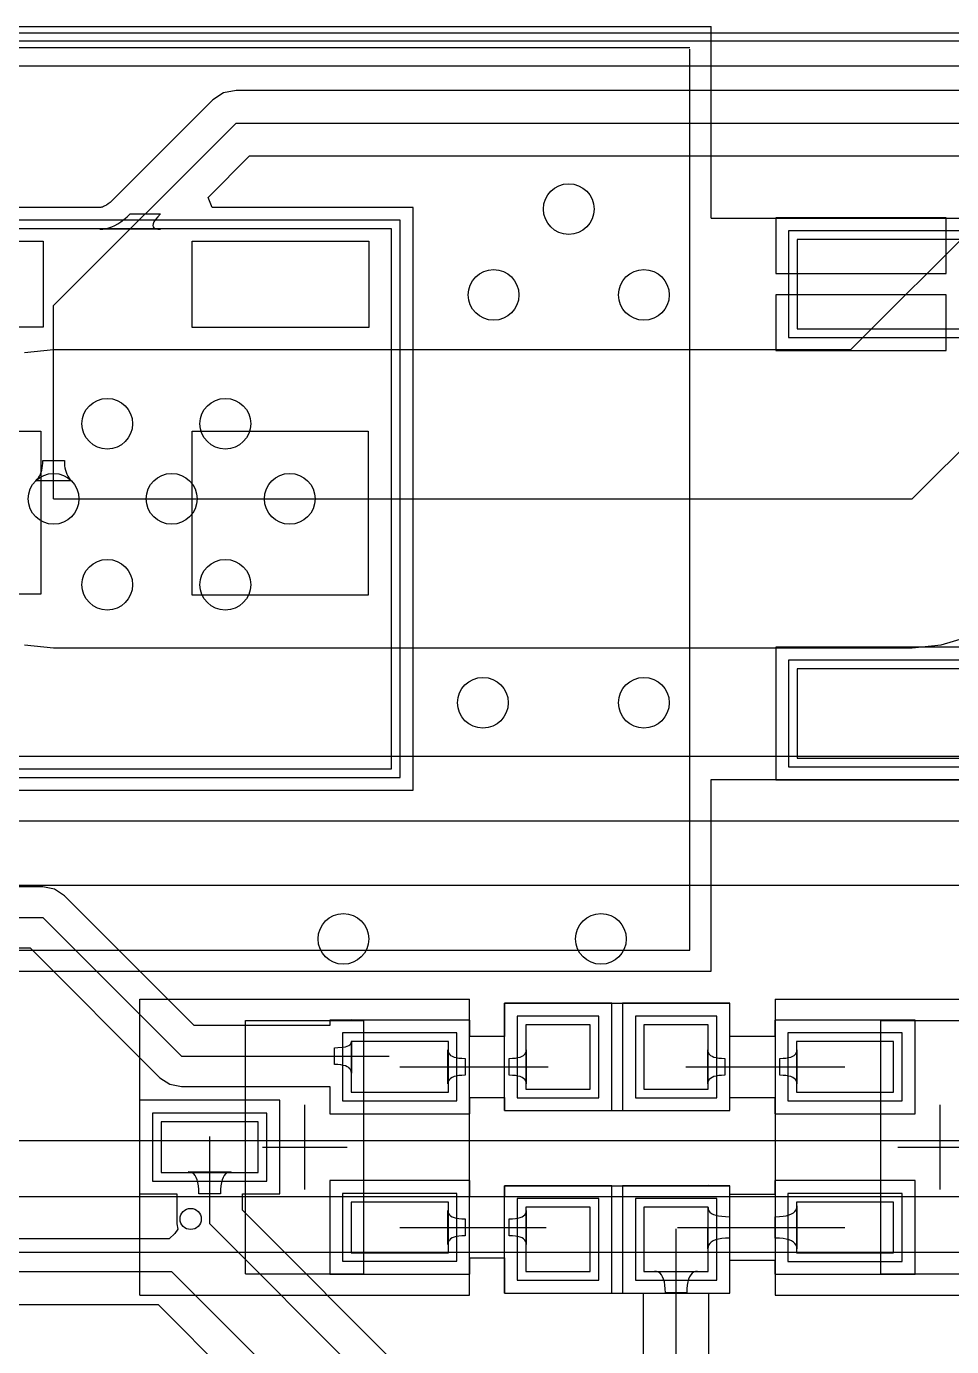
# Model space of a CAD drawing. Header units: millimetres. Extents: x 45 to 153, y 65 to 102.
# Drawn here: x 85.91 to 96.86, y 86.11 to 101.73 of the extents above; entities that cross this region are included whole.
import ezdxf

# ---------------------------------------------------------------- set-up
doc = ezdxf.new("R2010")
doc.units = ezdxf.units.MM
for name, color, linetype in [('BottomLayer', 5, 'Continuous'), ('BottomOverlay', 54, 'Continuous'), ('KeepOutLayer', 6, 'Continuous'), ('Mechanical1', 6, 'Continuous'), ('Mechanical13', 56, 'Continuous'), ('Mechanical15', 56, 'Continuous'), ('Mechanical4', 56, 'Continuous'), ('MultiLayer', 9, 'Continuous'), ('TopLayer', 1, 'Continuous'), ('TopOverlay', 2, 'Continuous'), ('TopPaste', 8, 'Continuous'), ('TopSolder', 216, 'Continuous')]:
    doc.layers.add(name, color=color, linetype=linetype)

# ---------------------------------------------------------------- blocks, each defined once
blk = doc.blocks.new('IRL2203_1')
at = {"layer": 'Mechanical1'}
for p, q in [((-2.8, 12.82), (-2.8, 3.16)), ((7.88, 12.82), (7.88, 3.16))]:
    blk.add_line(p, q, dxfattribs=at)
at = {"layer": 'Mechanical4'}
for p, q in [((-0.91, 14.94), (5.99, 14.94)), ((-0.91, 14.94), (-0.91, 13.07)), ((5.99, 14.94), (5.99, 13.07)), ((-3.05, 13.07), (-3.05, 2.91)), ((-3.05, 13.07), (-0.91, 13.07)), ((8.13, 13.07), (5.99, 13.07)), ((8.13, 13.07), (8.13, 2.91)), ((-3.05, 2.91), (-0.78, 2.91)), ((-0.78, 2.91), (-0.78, -2.14)), ((5.86, 2.91), (5.86, -2.14)), ((5.86, 2.91), (8.13, 2.91)), ((5.86, -2.14), (-0.78, -2.14))]:
    blk.add_line(p, q, dxfattribs=at)
at = {"layer": 'TopLayer'}
for p, q in [((-0.655, 14.69), (-0.655, 6.69)), ((5.735, 14.69), (-0.655, 14.69)), ((5.735, 6.69), (5.735, 14.69)), ((-0.655, 6.69), (5.735, 6.69)), ((-0.53, 1.89), (-0.53, -1.89)), ((0.53, 1.89), (-0.53, 1.89)), ((0.53, -1.89), (0.53, 1.89)), ((4.55, 1.89), (4.55, -1.89)), ((5.61, 1.89), (4.55, 1.89)), ((5.61, -1.89), (5.61, 1.89)), ((-0.53, -1.89), (0.53, -1.89)), ((4.55, -1.89), (5.61, -1.89))]:
    blk.add_line(p, q, dxfattribs=at)
at = {"layer": 'TopOverlay'}
blk.add_line((-2.8, 3.16), (7.86, 3.16), dxfattribs=at)
blk.add_circle((-1.51, -0.4), 0.25, dxfattribs=at)
at = {"layer": 'TopPaste'}
for p, q in [((-0.655, 14.69), (-0.655, 6.69)), ((5.735, 14.69), (-0.655, 14.69)), ((4.577, 14.689), (4.577, 14.55)), ((5.59, 14.689), (4.577, 14.689)), ((5.59, 14.55), (5.59, 14.689)), ((5.735, 6.69), (5.735, 14.69)), ((1.428, 14.599), (1.428, 14.55)), ((3.34, 14.599), (1.428, 14.599)), ((1.428, 14.55), (3.34, 14.55)), ((3.34, 14.55), (3.34, 14.599)), ((4.577, 14.55), (5.59, 14.55)), ((1.412, 10.842), (1.412, 11.8)), ((1.412, 11.8), (3.34, 11.8)), ((3.34, 11.8), (3.34, 10.842)), ((4.572, 10.815), (4.572, 11.8)), ((4.572, 11.8), (5.59, 11.8)), ((5.59, 11.8), (5.59, 10.815)), ((3.34, 10.842), (1.412, 10.842)), ((5.59, 10.815), (4.572, 10.815)), ((1.402, 6.968), (1.402, 9.05)), ((1.402, 9.05), (3.34, 9.05)), ((3.34, 9.05), (3.34, 6.968)), ((4.566, 6.958), (4.566, 9.05)), ((4.566, 9.05), (5.59, 9.05)), ((5.59, 9.05), (5.59, 6.958)), ((3.34, 6.968), (1.402, 6.968)), ((5.59, 6.958), (4.566, 6.958)), ((-0.655, 6.69), (5.735, 6.69)), ((-0.53, 1.89), (-0.53, -1.89)), ((0.53, 1.89), (-0.53, 1.89)), ((0.53, -1.89), (0.53, 1.89)), ((4.55, 1.89), (4.55, -1.89)), ((5.61, 1.89), (4.55, 1.89)), ((5.61, -1.89), (5.61, 1.89)), ((-0.53, -1.89), (0.53, -1.89)), ((4.55, -1.89), (5.61, -1.89))]:
    blk.add_line(p, q, dxfattribs=at)
at = {"layer": 'TopSolder'}
for p, q in [((-0.757, 14.792), (-0.757, 6.588)), ((5.837, 14.792), (-0.757, 14.792)), ((5.837, 6.588), (5.837, 14.792)), ((-0.757, 6.588), (5.837, 6.588)), ((-0.632, 1.992), (-0.632, -1.992)), ((0.632, 1.992), (-0.632, 1.992)), ((0.632, -1.992), (0.632, 1.992)), ((4.448, 1.992), (4.448, -1.992)), ((5.712, 1.992), (4.448, 1.992)), ((5.712, -1.992), (5.712, 1.992)), ((-0.632, -1.992), (0.632, -1.992)), ((4.448, -1.992), (5.712, -1.992))]:
    blk.add_line(p, q, dxfattribs=at)
blk = doc.blocks.new('_8050_8')
at = {"layer": 'Mechanical13'}
for p, q in [((-0.624, 1.424), (-0.624, -1.576)), ((0.776, 1.424), (-0.624, 1.424)), ((0.776, 1.424), (0.776, -1.576)), ((0.776, -1.576), (-0.624, -1.576))]:
    blk.add_line(p, q, dxfattribs=at)
at = {"layer": 'Mechanical15'}
for p, q in [((-1.874, 1.674), (-1.874, -1.826)), ((2.026, 1.674), (-1.874, 1.674)), ((2.026, 1.674), (2.026, -1.826)), ((0.076, 0.424), (0.076, -0.576)), ((0.576, -0.076), (-0.424, -0.076)), ((2.026, -1.826), (-1.874, -1.826))]:
    blk.add_line(p, q, dxfattribs=at)
at = {"layer": 'TopLayer'}
for p, q in [((-0.474, 1.174), (-1.624, 1.174)), ((-1.624, 1.174), (-1.624, 0.574)), ((-0.474, 0.574), (-0.474, 1.174)), ((-1.624, 0.574), (-0.474, 0.574)), ((1.776, 0.224), (0.626, 0.224)), ((0.626, 0.224), (0.626, -0.376)), ((1.776, -0.376), (1.776, 0.224)), ((0.626, -0.376), (1.776, -0.376)), ((-0.474, -0.726), (-1.624, -0.726)), ((-1.624, -0.726), (-1.624, -1.326)), ((-0.474, -1.326), (-0.474, -0.726)), ((-1.624, -1.326), (-0.474, -1.326))]:
    blk.add_line(p, q, dxfattribs=at)
at = {"layer": 'TopOverlay'}
for p, q in [((0.776, 1.424), (-0.124, 1.424)), ((0.776, 1.424), (0.776, 0.624)), ((0.776, -0.776), (0.776, -1.576)), ((0.776, -1.576), (-0.124, -1.576))]:
    blk.add_line(p, q, dxfattribs=at)
blk.add_circle((1.426, 0.774), 0.125, dxfattribs=at)
at = {"layer": 'TopPaste'}
for p, q in [((-0.474, 1.174), (-1.624, 1.174)), ((-1.624, 1.174), (-1.624, 0.574)), ((-0.474, 0.574), (-0.474, 1.174)), ((-1.624, 0.574), (-0.474, 0.574)), ((1.776, 0.224), (0.626, 0.224)), ((0.626, 0.224), (0.626, -0.376)), ((1.776, -0.376), (1.776, 0.224)), ((0.626, -0.376), (1.776, -0.376)), ((-0.474, -0.726), (-1.624, -0.726)), ((-1.624, -0.726), (-1.624, -1.326)), ((-0.474, -1.326), (-0.474, -0.726)), ((-1.624, -1.326), (-0.474, -1.326))]:
    blk.add_line(p, q, dxfattribs=at)
at = {"layer": 'TopSolder'}
for p, q in [((-0.372, 1.275), (-1.725, 1.275)), ((-1.725, 1.275), (-1.725, 0.472)), ((-0.372, 0.472), (-0.372, 1.275)), ((-1.725, 0.472), (-0.372, 0.472)), ((1.878, 0.325), (0.525, 0.325)), ((0.525, 0.325), (0.525, -0.478)), ((1.878, -0.478), (1.878, 0.325)), ((-0.372, -0.625), (-1.725, -0.625)), ((-1.725, -0.625), (-1.725, -1.428)), ((-0.372, -1.428), (-0.372, -0.625)), ((0.525, -0.478), (1.878, -0.478)), ((-1.725, -1.428), (-0.372, -1.428))]:
    blk.add_line(p, q, dxfattribs=at)
blk = doc.blocks.new('_8050_9')
at = {"layer": 'Mechanical13'}
for p, q in [((-0.624, -1.576), (-0.624, 1.424)), ((-0.624, 1.424), (0.776, 1.424)), ((0.776, -1.576), (0.776, 1.424)), ((-0.624, -1.576), (0.776, -1.576))]:
    blk.add_line(p, q, dxfattribs=at)
at = {"layer": 'Mechanical15'}
for p, q in [((-1.874, 1.674), (-1.874, -1.826)), ((-1.874, 1.674), (2.026, 1.674)), ((2.026, -1.826), (2.026, 1.674)), ((0.076, -0.576), (0.076, 0.424)), ((-0.424, -0.076), (0.576, -0.076)), ((-1.874, -1.826), (2.026, -1.826))]:
    blk.add_line(p, q, dxfattribs=at)
at = {"layer": 'TopLayer'}
for p, q in [((-0.474, 1.174), (-1.624, 1.174)), ((-1.624, 1.174), (-1.624, 0.574)), ((-0.474, 0.574), (-0.474, 1.174)), ((-1.624, 0.574), (-0.474, 0.574)), ((1.776, 0.224), (0.626, 0.224)), ((0.626, 0.224), (0.626, -0.376)), ((1.776, -0.376), (1.776, 0.224)), ((0.626, -0.376), (1.776, -0.376)), ((-0.474, -0.726), (-1.624, -0.726)), ((-1.624, -0.726), (-1.624, -1.326)), ((-0.474, -1.326), (-0.474, -0.726)), ((-1.624, -1.326), (-0.474, -1.326))]:
    blk.add_line(p, q, dxfattribs=at)
at = {"layer": 'TopOverlay'}
for p, q in [((-0.124, 1.424), (0.776, 1.424)), ((0.776, 0.624), (0.776, 1.424)), ((0.776, -1.576), (0.776, -0.776)), ((-0.124, -1.576), (0.776, -1.576))]:
    blk.add_line(p, q, dxfattribs=at)
blk.add_circle((1.426, 0.774), 0.125, dxfattribs=at)
at = {"layer": 'TopPaste'}
for p, q in [((-0.474, 1.174), (-1.624, 1.174)), ((-1.624, 1.174), (-1.624, 0.574)), ((-0.474, 0.574), (-0.474, 1.174)), ((-1.624, 0.574), (-0.474, 0.574)), ((1.776, 0.224), (0.626, 0.224)), ((0.626, 0.224), (0.626, -0.376)), ((1.776, -0.376), (1.776, 0.224)), ((0.626, -0.376), (1.776, -0.376)), ((-0.474, -0.726), (-1.624, -0.726)), ((-1.624, -0.726), (-1.624, -1.326)), ((-0.474, -1.326), (-0.474, -0.726)), ((-1.624, -1.326), (-0.474, -1.326))]:
    blk.add_line(p, q, dxfattribs=at)
at = {"layer": 'TopSolder'}
for p, q in [((-0.372, 1.275), (-1.725, 1.275)), ((-1.725, 1.275), (-1.725, 0.472)), ((-0.372, 0.472), (-0.372, 1.275)), ((-1.725, 0.472), (-0.372, 0.472)), ((1.878, 0.325), (0.525, 0.325)), ((0.525, 0.325), (0.525, -0.478)), ((1.878, -0.478), (1.878, 0.325)), ((-0.372, -0.625), (-1.725, -0.625)), ((-1.725, -0.625), (-1.725, -1.428)), ((-0.372, -1.428), (-0.372, -0.625)), ((0.525, -0.478), (1.878, -0.478)), ((-1.725, -1.428), (-0.372, -1.428))]:
    blk.add_line(p, q, dxfattribs=at)
blk = doc.blocks.new('R0603_21')
at = {"layer": 'TopLayer'}
for p, q in [((-1.079, 0.381), (-1.079, -0.381)), ((-0.317, 0.381), (-1.079, 0.381)), ((-0.317, -0.381), (-0.317, 0.381)), ((0.317, 0.381), (0.317, -0.381)), ((1.079, 0.381), (0.317, 0.381)), ((1.079, -0.381), (1.079, 0.381)), ((-1.079, -0.381), (-0.317, -0.381)), ((0.317, -0.381), (1.079, -0.381))]:
    blk.add_line(p, q, dxfattribs=at)
at = {"layer": 'TopOverlay'}
for p, q in [((-1.333, -0.635), (-1.333, 0.635)), ((-1.333, 0.635), (1.333, 0.635)), ((1.333, -0.635), (1.333, 0.635)), ((-1.333, -0.635), (1.333, -0.635))]:
    blk.add_line(p, q, dxfattribs=at)
at = {"layer": 'TopPaste'}
for p, q in [((-1.079, 0.381), (-1.079, -0.381)), ((-0.317, 0.381), (-1.079, 0.381)), ((-0.317, -0.381), (-0.317, 0.381)), ((0.317, 0.381), (0.317, -0.381)), ((1.079, 0.381), (0.317, 0.381)), ((1.079, -0.381), (1.079, 0.381)), ((-1.079, -0.381), (-0.317, -0.381)), ((0.317, -0.381), (1.079, -0.381))]:
    blk.add_line(p, q, dxfattribs=at)
at = {"layer": 'TopSolder'}
for p, q in [((-1.181, 0.483), (-1.181, -0.483)), ((-0.216, 0.483), (-1.181, 0.483)), ((-0.216, -0.483), (-0.216, 0.483)), ((0.216, 0.483), (0.216, -0.483)), ((1.181, 0.483), (0.216, 0.483)), ((1.181, -0.483), (1.181, 0.483)), ((-1.181, -0.483), (-0.216, -0.483)), ((0.216, -0.483), (1.181, -0.483))]:
    blk.add_line(p, q, dxfattribs=at)
blk = doc.blocks.new('R0603_25')
at = {"layer": 'TopLayer'}
for p, q in [((-1.079, 0.381), (-1.079, -0.381)), ((-0.317, 0.381), (-1.079, 0.381)), ((-0.317, -0.381), (-0.317, 0.381)), ((0.317, 0.381), (0.317, -0.381)), ((1.079, 0.381), (0.317, 0.381)), ((1.079, -0.381), (1.079, 0.381)), ((-1.079, -0.381), (-0.317, -0.381)), ((0.317, -0.381), (1.079, -0.381))]:
    blk.add_line(p, q, dxfattribs=at)
at = {"layer": 'TopOverlay'}
for p, q in [((-1.333, 0.635), (-1.333, -0.635)), ((1.333, 0.635), (-1.333, 0.635)), ((1.333, 0.635), (1.333, -0.635)), ((1.333, -0.635), (-1.333, -0.635))]:
    blk.add_line(p, q, dxfattribs=at)
at = {"layer": 'TopPaste'}
for p, q in [((-1.079, 0.381), (-1.079, -0.381)), ((-0.317, 0.381), (-1.079, 0.381)), ((-0.317, -0.381), (-0.317, 0.381)), ((0.317, 0.381), (0.317, -0.381)), ((1.079, 0.381), (0.317, 0.381)), ((1.079, -0.381), (1.079, 0.381)), ((-1.079, -0.381), (-0.317, -0.381)), ((0.317, -0.381), (1.079, -0.381))]:
    blk.add_line(p, q, dxfattribs=at)
at = {"layer": 'TopSolder'}
for p, q in [((-1.181, 0.483), (-1.181, -0.483)), ((-0.216, 0.483), (-1.181, 0.483)), ((-0.216, -0.483), (-0.216, 0.483)), ((0.216, 0.483), (0.216, -0.483)), ((1.181, 0.483), (0.216, 0.483)), ((1.181, -0.483), (1.181, 0.483)), ((-1.181, -0.483), (-0.216, -0.483)), ((0.216, -0.483), (1.181, -0.483))]:
    blk.add_line(p, q, dxfattribs=at)
blk = doc.blocks.new('18650_SMT_B_66')
at = {"layer": 'BottomOverlay'}
blk.add_line((69.985, -11.58), (-7.015, -11.58), dxfattribs=at)

msp = doc.modelspace()

# ---------------------------------------------------------------- linework, layer by layer
at = {"layer": 'BottomLayer'}
for p, q in [((48.811, 101.262), (146.747, 101.262)), ((97.941, 100.179), (95.663, 97.901)), ((96.393, 96.139), (99.187, 98.933)), ((86.233, 97.901), (85.889, 97.868)), ((95.663, 97.901), (86.233, 97.901)), ((86.233, 96.139), (87.63, 96.139)), ((87.63, 96.139), (89.027, 96.139)), ((89.027, 96.139), (96.393, 96.139)), ((96.737, 94.41), (97.067, 94.511)), ((85.889, 94.41), (86.233, 94.377)), ((86.233, 94.377), (96.393, 94.377)), ((96.393, 94.377), (96.737, 94.41)), ((109.347, 93.09), (74.737, 93.09)), ((74.422, 92.329), (104.902, 92.329)), ((74.422, 91.568), (109.032, 91.568)), ((104.775, 88.544), (78.74, 88.544)), ((78.74, 87.884), (104.775, 87.884)), ((79.33, 87.224), (104.502, 87.224))]:
    msp.add_line(p, q, dxfattribs=at)
for centre in [(92.329, 99.568), (91.44, 98.552), (93.218, 98.552), (86.868, 97.028), (88.265, 97.028), (86.233, 96.139), (87.63, 96.139), (89.027, 96.139), (86.868, 95.123), (88.265, 95.123), (91.313, 93.726), (93.218, 93.726), (89.662, 90.932), (92.71, 90.932)]:
    msp.add_circle(centre, 0.3, dxfattribs=at)
at = {"layer": 'KeepOutLayer'}
msp.add_line((47.904, 101.651), (147.876, 101.651), dxfattribs=at)
at = {"layer": 'MultiLayer'}
for centre in [(92.329, 99.568), (91.44, 98.552), (93.218, 98.552), (86.868, 97.028), (88.265, 97.028), (86.233, 96.139), (87.63, 96.139), (89.027, 96.139), (86.868, 95.123), (88.265, 95.123), (91.313, 93.726), (93.218, 93.726), (89.662, 90.932), (92.71, 90.932)]:
    msp.add_circle(centre, 0.3, dxfattribs=at)
at = {"layer": 'TopLayer'}
for p, q in [((48.811, 101.262), (146.747, 101.262)), ((88.243, 100.943), (88.117, 100.859)), ((88.392, 100.972), (88.243, 100.943)), ((102.616, 100.972), (88.392, 100.972)), ((88.117, 100.859), (86.915, 99.656)), ((86.233, 98.425), (88.392, 100.584)), ((88.392, 100.584), (102.616, 100.584)), ((88.063, 99.705), (88.553, 100.196)), ((88.553, 100.196), (100.965, 100.196)), ((88.111, 99.588), (88.063, 99.705)), ((86.791, 99.588), (81.979, 99.588)), ((86.799, 99.589), (86.791, 99.588)), ((86.81, 99.592), (86.799, 99.589)), ((86.824, 99.597), (86.81, 99.592)), ((86.841, 99.605), (86.824, 99.597)), ((86.859, 99.615), (86.841, 99.605)), ((86.88, 99.629), (86.859, 99.615)), ((86.904, 99.647), (86.88, 99.629)), ((86.915, 99.656), (86.904, 99.647)), ((87.102, 99.476), (87.139, 99.511)), ((87.139, 99.511), (87.498, 99.511)), ((87.498, 99.511), (87.465, 99.476)), ((90.487, 99.588), (88.111, 99.588)), ((90.487, 92.69), (90.487, 99.588)), ((86.886, 99.344), (86.922, 99.357)), ((86.922, 99.357), (86.958, 99.374)), ((86.958, 99.374), (86.994, 99.394)), ((86.994, 99.394), (87.03, 99.417)), ((87.03, 99.417), (87.066, 99.445)), ((87.066, 99.445), (87.102, 99.476)), ((87.41, 99.394), (87.407, 99.374)), ((87.407, 99.374), (87.41, 99.357)), ((87.421, 99.417), (87.41, 99.394)), ((87.41, 99.357), (87.421, 99.344)), ((87.44, 99.445), (87.421, 99.417)), ((87.465, 99.476), (87.44, 99.445)), ((96.796, 99.463), (94.779, 99.463)), ((94.779, 99.463), (94.779, 98.806)), ((96.796, 98.806), (96.796, 99.463)), ((86.78, 99.328), (86.815, 99.33)), ((87.498, 99.328), (86.78, 99.328)), ((86.815, 99.33), (86.851, 99.335)), ((86.851, 99.335), (86.886, 99.344)), ((87.421, 99.344), (87.44, 99.335)), ((87.44, 99.335), (87.465, 99.33)), ((87.465, 99.33), (87.498, 99.328)), ((94.779, 98.806), (96.796, 98.806)), ((86.233, 96.139), (86.233, 98.425)), ((96.796, 98.552), (94.779, 98.552)), ((94.779, 98.552), (94.779, 97.895)), ((96.796, 97.895), (96.796, 98.552)), ((94.779, 97.895), (96.796, 97.895)), ((86.103, 96.531), (86.105, 96.56)), ((86.105, 96.56), (86.106, 96.591)), ((86.106, 96.591), (86.36, 96.591)), ((86.36, 96.591), (86.361, 96.56)), ((86.361, 96.56), (86.363, 96.531)), ((86.039, 96.37), (86.053, 96.389)), ((86.053, 96.389), (86.065, 96.409)), ((86.065, 96.409), (86.076, 96.43)), ((86.076, 96.43), (86.085, 96.453)), ((86.085, 96.453), (86.093, 96.478)), ((86.093, 96.478), (86.099, 96.504)), ((86.099, 96.504), (86.103, 96.531)), ((86.363, 96.531), (86.367, 96.504)), ((86.367, 96.504), (86.373, 96.478)), ((86.373, 96.478), (86.381, 96.453)), ((86.381, 96.453), (86.39, 96.43)), ((86.39, 96.43), (86.401, 96.409)), ((86.401, 96.409), (86.413, 96.389)), ((86.413, 96.389), (86.427, 96.37)), ((86.023, 96.353), (86.039, 96.37)), ((86.443, 96.353), (86.023, 96.353)), ((86.427, 96.37), (86.443, 96.353)), ((99.067, 94.383), (94.779, 94.383)), ((94.779, 94.383), (94.779, 92.815)), ((94.779, 92.815), (99.067, 92.815)), ((81.979, 92.69), (90.487, 92.69)), ((86.106, 91.547), (82.296, 91.547)), ((86.244, 91.519), (86.106, 91.547)), ((86.361, 91.441), (86.244, 91.519)), ((87.896, 89.906), (86.361, 91.441)), ((82.296, 91.186), (86.106, 91.186)), ((86.106, 91.186), (87.747, 89.545)), ((82.446, 90.825), (85.956, 90.825)), ((85.956, 90.825), (87.492, 89.29)), ((92.837, 90.17), (91.567, 90.17)), ((91.567, 90.17), (91.567, 89.779)), ((92.837, 88.9), (92.837, 90.17)), ((94.234, 90.17), (92.964, 90.17)), ((92.964, 90.17), (92.964, 88.9)), ((94.234, 89.779), (94.234, 90.17)), ((89.501, 89.906), (87.896, 89.906)), ((89.748, 89.972), (89.501, 89.972)), ((89.501, 89.972), (89.501, 89.906)), ((89.758, 89.974), (89.748, 89.972)), ((89.768, 89.972), (89.758, 89.974)), ((91.159, 89.972), (89.768, 89.972)), ((91.159, 89.779), (91.159, 89.972)), ((96.427, 89.972), (94.769, 89.972)), ((94.769, 89.972), (94.769, 89.779)), ((96.427, 88.864), (96.427, 89.972)), ((89.708, 89.663), (89.726, 89.67)), ((89.726, 89.67), (89.74, 89.679)), ((89.74, 89.679), (89.75, 89.69)), ((89.75, 89.69), (89.756, 89.702)), ((89.756, 89.702), (89.758, 89.715)), ((89.758, 89.715), (89.758, 89.345)), ((91.567, 89.779), (91.159, 89.779)), ((94.769, 89.779), (94.234, 89.779)), ((87.747, 89.545), (90.203, 89.545)), ((89.558, 89.645), (89.596, 89.646)), ((89.558, 89.445), (89.558, 89.645)), ((89.596, 89.646), (89.66, 89.651)), ((89.66, 89.651), (89.686, 89.656)), ((89.686, 89.656), (89.708, 89.663)), ((90.899, 89.218), (90.899, 89.618)), ((90.899, 89.618), (90.901, 89.599)), ((90.901, 89.599), (90.907, 89.582)), ((90.907, 89.582), (90.917, 89.567)), ((90.917, 89.567), (90.931, 89.554)), ((90.931, 89.554), (90.949, 89.543)), ((90.949, 89.543), (90.972, 89.534)), ((90.972, 89.534), (90.998, 89.527)), ((90.998, 89.527), (91.029, 89.522)), ((91.029, 89.522), (91.063, 89.519)), ((91.063, 89.519), (91.102, 89.518)), ((91.102, 89.518), (91.102, 89.318)), ((91.624, 89.518), (91.663, 89.519)), ((91.624, 89.318), (91.624, 89.518)), ((91.663, 89.519), (91.697, 89.522)), ((91.697, 89.522), (91.728, 89.527)), ((91.728, 89.527), (91.754, 89.534)), ((91.754, 89.534), (91.776, 89.543)), ((91.776, 89.543), (91.795, 89.554)), ((91.795, 89.554), (91.809, 89.567)), ((91.809, 89.567), (91.819, 89.582)), ((91.819, 89.582), (91.825, 89.599)), ((91.825, 89.599), (91.827, 89.618)), ((91.827, 89.618), (91.827, 89.218)), ((93.974, 89.218), (93.974, 89.618)), ((93.974, 89.618), (93.976, 89.599)), ((93.976, 89.599), (93.982, 89.582)), ((93.982, 89.582), (93.992, 89.567)), ((93.992, 89.567), (94.006, 89.554)), ((94.006, 89.554), (94.025, 89.543)), ((94.025, 89.543), (94.047, 89.534)), ((94.047, 89.534), (94.073, 89.527)), ((94.073, 89.527), (94.104, 89.522)), ((94.104, 89.522), (94.138, 89.519)), ((94.138, 89.519), (94.177, 89.518)), ((94.177, 89.518), (94.177, 89.318)), ((94.826, 89.518), (94.865, 89.519)), ((94.826, 89.318), (94.826, 89.518)), ((94.865, 89.519), (94.899, 89.522)), ((94.899, 89.522), (94.93, 89.527)), ((94.93, 89.527), (94.956, 89.534)), ((94.956, 89.534), (94.979, 89.543)), ((94.979, 89.543), (94.997, 89.554)), ((94.997, 89.554), (95.011, 89.567)), ((95.011, 89.567), (95.021, 89.582)), ((95.021, 89.582), (95.027, 89.599)), ((95.027, 89.599), (95.029, 89.618)), ((95.029, 89.618), (95.029, 89.218)), ((89.596, 89.444), (89.558, 89.445)), ((89.63, 89.441), (89.596, 89.444)), ((89.66, 89.436), (89.63, 89.441)), ((89.686, 89.429), (89.66, 89.436)), ((89.708, 89.42), (89.686, 89.429)), ((89.726, 89.409), (89.708, 89.42)), ((89.74, 89.396), (89.726, 89.409)), ((89.75, 89.381), (89.74, 89.396)), ((89.756, 89.364), (89.75, 89.381)), ((89.758, 89.345), (89.756, 89.364)), ((90.33, 89.418), (92.085, 89.418)), ((93.716, 89.418), (95.598, 89.418)), ((87.492, 89.29), (87.609, 89.212)), ((87.609, 89.212), (87.747, 89.184)), ((90.901, 89.237), (90.899, 89.218)), ((90.907, 89.254), (90.901, 89.237)), ((90.917, 89.269), (90.907, 89.254)), ((90.931, 89.282), (90.917, 89.269)), ((90.949, 89.293), (90.931, 89.282)), ((90.972, 89.302), (90.949, 89.293)), ((90.998, 89.309), (90.972, 89.302)), ((91.029, 89.314), (90.998, 89.309)), ((91.063, 89.317), (91.029, 89.314)), ((91.102, 89.318), (91.063, 89.317)), ((91.663, 89.317), (91.624, 89.318)), ((91.697, 89.314), (91.663, 89.317)), ((91.728, 89.309), (91.697, 89.314)), ((91.754, 89.302), (91.728, 89.309)), ((91.776, 89.293), (91.754, 89.302)), ((91.795, 89.282), (91.776, 89.293)), ((91.809, 89.269), (91.795, 89.282)), ((91.819, 89.254), (91.809, 89.269)), ((91.825, 89.237), (91.819, 89.254)), ((91.827, 89.218), (91.825, 89.237)), ((93.976, 89.237), (93.974, 89.218)), ((93.982, 89.254), (93.976, 89.237)), ((93.992, 89.269), (93.982, 89.254)), ((94.006, 89.282), (93.992, 89.269)), ((94.025, 89.293), (94.006, 89.282)), ((94.047, 89.302), (94.025, 89.293)), ((94.073, 89.309), (94.047, 89.302)), ((94.104, 89.314), (94.073, 89.309)), ((94.138, 89.317), (94.104, 89.314)), ((94.177, 89.318), (94.138, 89.317)), ((94.865, 89.317), (94.826, 89.318)), ((94.899, 89.314), (94.865, 89.317)), ((94.93, 89.309), (94.899, 89.314)), ((94.956, 89.302), (94.93, 89.309)), ((94.979, 89.293), (94.956, 89.302)), ((94.997, 89.282), (94.979, 89.293)), ((95.011, 89.269), (94.997, 89.282)), ((95.021, 89.254), (95.011, 89.269)), ((95.027, 89.237), (95.021, 89.254)), ((95.029, 89.218), (95.027, 89.237)), ((87.747, 89.184), (89.501, 89.184)), ((89.501, 89.184), (89.501, 88.864)), ((91.159, 88.864), (91.159, 89.057)), ((91.159, 89.057), (91.567, 89.057)), ((91.567, 89.057), (91.567, 88.9)), ((94.234, 88.9), (94.234, 89.057)), ((94.234, 89.057), (94.769, 89.057)), ((94.769, 89.057), (94.769, 88.864)), ((88.909, 89.022), (87.251, 89.022)), ((87.251, 89.022), (87.251, 87.914)), ((88.909, 87.914), (88.909, 89.022)), ((91.567, 88.9), (92.837, 88.9)), ((92.964, 88.9), (94.234, 88.9)), ((89.501, 88.864), (91.159, 88.864)), ((94.769, 88.864), (96.427, 88.864)), ((88.08, 88.468), (88.08, 88.595)), ((88.08, 87.561), (88.08, 88.468)), ((87.85, 88.172), (87.826, 88.174)), ((87.826, 88.174), (88.334, 88.174)), ((87.872, 88.164), (87.85, 88.172)), ((87.891, 88.151), (87.872, 88.164)), ((87.907, 88.133), (87.891, 88.151)), ((87.921, 88.11), (87.907, 88.133)), ((87.932, 88.082), (87.921, 88.11)), ((88.239, 88.11), (88.227, 88.082)), ((88.253, 88.133), (88.239, 88.11)), ((88.269, 88.151), (88.253, 88.133)), ((88.288, 88.164), (88.269, 88.151)), ((88.31, 88.172), (88.288, 88.164)), ((88.334, 88.174), (88.31, 88.172)), ((87.941, 88.048), (87.932, 88.082)), ((87.948, 88.01), (87.941, 88.048)), ((87.952, 87.966), (87.948, 88.01)), ((87.953, 87.917), (87.952, 87.966)), ((88.208, 87.966), (88.207, 87.917)), ((88.212, 88.01), (88.208, 87.966)), ((88.218, 88.048), (88.212, 88.01)), ((88.227, 88.082), (88.218, 88.048)), ((91.159, 88.072), (89.501, 88.072)), ((89.501, 88.072), (89.501, 86.964)), ((91.159, 87.879), (91.159, 88.072)), ((92.837, 88.011), (91.567, 88.011)), ((91.567, 88.011), (91.567, 87.879)), ((92.837, 86.741), (92.837, 88.011)), ((93.969, 88.011), (92.964, 88.011)), ((92.964, 88.011), (92.964, 86.741)), ((93.979, 88.013), (93.969, 88.011)), ((93.988, 88.011), (93.979, 88.013)), ((94.234, 88.011), (93.988, 88.011)), ((94.234, 87.907), (94.234, 88.011)), ((96.427, 88.072), (94.769, 88.072)), ((94.769, 88.072), (94.769, 87.907)), ((96.427, 86.964), (96.427, 88.072)), ((87.251, 87.914), (87.691, 87.914)), ((87.691, 87.914), (87.691, 87.561)), ((88.207, 87.917), (87.953, 87.917)), ((88.468, 87.722), (88.468, 87.914)), ((88.468, 87.914), (88.909, 87.914)), ((91.567, 87.879), (91.159, 87.879)), ((94.769, 87.907), (94.234, 87.907)), ((91.715, 84.476), (88.468, 87.722)), ((90.899, 87.318), (90.899, 87.718)), ((90.899, 87.718), (90.901, 87.699)), ((90.901, 87.699), (90.907, 87.682)), ((90.907, 87.682), (90.917, 87.667)), ((90.917, 87.667), (90.931, 87.654)), ((90.931, 87.654), (90.949, 87.643)), ((90.949, 87.643), (90.972, 87.634)), ((90.972, 87.634), (90.998, 87.627)), ((91.728, 87.627), (91.754, 87.634)), ((91.754, 87.634), (91.776, 87.643)), ((91.776, 87.643), (91.795, 87.654)), ((91.795, 87.654), (91.809, 87.667)), ((91.809, 87.667), (91.819, 87.682)), ((91.819, 87.682), (91.825, 87.699)), ((91.825, 87.699), (91.827, 87.718)), ((91.827, 87.718), (91.827, 87.318)), ((93.974, 87.264), (93.977, 87.754)), ((93.977, 87.754), (93.979, 87.733)), ((93.979, 87.733), (93.987, 87.715)), ((93.987, 87.715), (94, 87.698)), ((94, 87.698), (94.018, 87.684)), ((94.018, 87.684), (94.04, 87.672)), ((94.04, 87.672), (94.068, 87.663)), ((94.068, 87.663), (94.101, 87.655)), ((94.101, 87.655), (94.14, 87.65)), ((94.14, 87.65), (94.183, 87.646)), ((94.183, 87.646), (94.231, 87.645)), ((94.231, 87.645), (94.231, 87.391)), ((94.772, 87.645), (94.821, 87.646)), ((94.772, 87.391), (94.772, 87.645)), ((94.821, 87.646), (94.865, 87.65)), ((94.865, 87.65), (94.903, 87.657)), ((94.903, 87.657), (94.937, 87.666)), ((94.937, 87.666), (94.965, 87.677)), ((94.965, 87.677), (94.988, 87.691)), ((94.988, 87.691), (95.006, 87.707)), ((95.006, 87.707), (95.019, 87.726)), ((95.019, 87.726), (95.027, 87.748)), ((95.027, 87.748), (95.029, 87.772)), ((95.029, 87.772), (95.029, 87.264)), ((87.704, 87.498), (87.669, 87.445)), ((87.691, 87.561), (87.704, 87.498)), ((88.08, 87.561), (91.44, 84.201)), ((90.33, 87.518), (92.06, 87.518)), ((90.998, 87.627), (91.029, 87.622)), ((91.029, 87.622), (91.063, 87.619)), ((91.063, 87.619), (91.102, 87.618)), ((91.102, 87.618), (91.102, 87.418)), ((91.624, 87.618), (91.663, 87.619)), ((91.624, 87.418), (91.624, 87.618)), ((91.663, 87.619), (91.697, 87.622)), ((91.697, 87.622), (91.728, 87.627)), ((93.599, 87.376), (93.599, 87.503)), ((93.614, 87.518), (95.598, 87.518)), ((87.599, 87.383), (85.378, 87.383)), ((87.669, 87.445), (87.599, 87.383)), ((90.901, 87.337), (90.899, 87.318)), ((90.907, 87.354), (90.901, 87.337)), ((90.917, 87.369), (90.907, 87.354)), ((90.931, 87.382), (90.917, 87.369)), ((90.949, 87.393), (90.931, 87.382)), ((90.972, 87.402), (90.949, 87.393)), ((90.998, 87.409), (90.972, 87.402)), ((91.029, 87.414), (90.998, 87.409)), ((91.063, 87.417), (91.029, 87.414)), ((91.102, 87.418), (91.063, 87.417)), ((91.663, 87.417), (91.624, 87.418)), ((91.697, 87.414), (91.663, 87.417)), ((91.728, 87.409), (91.697, 87.414)), ((91.754, 87.402), (91.728, 87.409)), ((91.776, 87.393), (91.754, 87.402)), ((91.795, 87.382), (91.776, 87.393)), ((91.809, 87.369), (91.795, 87.382)), ((91.819, 87.354), (91.809, 87.369)), ((91.825, 87.337), (91.819, 87.354)), ((91.827, 87.318), (91.825, 87.337)), ((93.599, 85.09), (93.599, 87.376)), ((93.997, 87.329), (93.984, 87.31)), ((94.015, 87.345), (93.997, 87.329)), ((94.039, 87.359), (94.015, 87.345)), ((94.067, 87.371), (94.039, 87.359)), ((94.1, 87.38), (94.067, 87.371)), ((94.139, 87.386), (94.1, 87.38)), ((94.182, 87.39), (94.139, 87.386)), ((94.231, 87.391), (94.182, 87.39)), ((94.821, 87.39), (94.772, 87.391)), ((94.865, 87.386), (94.821, 87.39)), ((94.903, 87.38), (94.865, 87.386)), ((94.937, 87.371), (94.903, 87.38)), ((94.965, 87.359), (94.937, 87.371)), ((94.988, 87.345), (94.965, 87.359)), ((95.006, 87.329), (94.988, 87.345)), ((95.019, 87.31), (95.006, 87.329)), ((93.977, 87.288), (93.974, 87.264)), ((93.984, 87.31), (93.977, 87.288)), ((95.027, 87.288), (95.019, 87.31)), ((95.029, 87.264), (95.027, 87.288)), ((91.159, 86.964), (91.159, 87.157)), ((91.159, 87.157), (91.567, 87.157)), ((91.567, 87.157), (91.567, 86.741)), ((94.234, 86.741), (94.234, 87.13)), ((94.234, 87.13), (94.769, 87.13)), ((94.769, 87.13), (94.769, 86.964)), ((85.217, 86.995), (87.63, 86.995)), ((87.63, 86.995), (90.043, 84.582)), ((89.501, 86.964), (91.159, 86.964)), ((93.369, 86.996), (93.345, 86.998)), ((93.345, 86.998), (93.853, 86.998)), ((93.391, 86.988), (93.369, 86.996)), ((93.41, 86.975), (93.391, 86.988)), ((93.426, 86.957), (93.41, 86.975)), ((93.44, 86.935), (93.426, 86.957)), ((93.452, 86.907), (93.44, 86.935)), ((93.461, 86.874), (93.452, 86.907)), ((93.467, 86.835), (93.461, 86.874)), ((93.737, 86.874), (93.731, 86.835)), ((93.746, 86.907), (93.737, 86.874)), ((93.758, 86.935), (93.746, 86.907)), ((93.772, 86.957), (93.758, 86.935)), ((93.788, 86.975), (93.772, 86.957)), ((93.807, 86.988), (93.788, 86.975)), ((93.829, 86.996), (93.807, 86.988)), ((93.853, 86.998), (93.829, 86.996)), ((94.769, 86.964), (96.427, 86.964)), ((91.567, 86.741), (92.837, 86.741)), ((92.964, 86.741), (93.211, 86.741)), ((93.211, 86.741), (93.211, 85.507)), ((93.471, 86.792), (93.467, 86.835)), ((93.472, 86.744), (93.471, 86.792)), ((93.726, 86.744), (93.472, 86.744)), ((93.727, 86.792), (93.726, 86.744)), ((93.731, 86.835), (93.727, 86.792)), ((93.987, 85.507), (93.987, 86.741)), ((93.987, 86.741), (94.234, 86.741)), ((85.217, 86.607), (87.469, 86.607)), ((87.469, 86.607), (88.763, 85.312))]:
    msp.add_line(p, q, dxfattribs=at)
for centre in [(92.329, 99.568), (91.44, 98.552), (93.218, 98.552), (86.868, 97.028), (88.265, 97.028), (86.233, 96.139), (87.63, 96.139), (89.027, 96.139), (86.868, 95.123), (88.265, 95.123), (91.313, 93.726), (93.218, 93.726), (89.662, 90.932), (92.71, 90.932)]:
    msp.add_circle(centre, 0.3, dxfattribs=at)

# ---------------------------------------------------------------- block references
for name, p, rotation in [('IRL2203_1', (96.923, 93.599), 90), ('18650_SMT_B_66', (132.521, 89.979), 180), ('_8050_8', (89.281, 88.392), 180), ('R0603_25', (92.901, 89.535), 180), ('_8050_9', (96.647, 88.544), 360), ('R0603_21', (92.901, 87.376), 360)]:
    msp.add_blockref(name, p, dxfattribs=dict(rotation=rotation))

doc.saveas('drawing.dxf')
